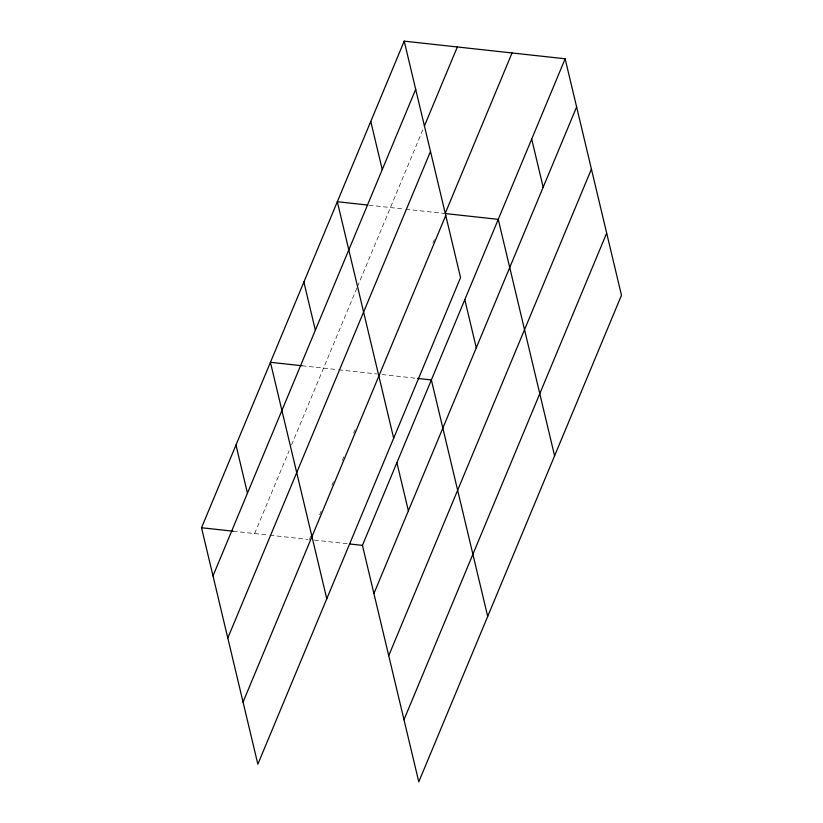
<?xml version="1.0" encoding="UTF-8"?>
<svg xmlns="http://www.w3.org/2000/svg" width="823" height="823" viewBox="0 0 823 823"><rect width="100%" height="100%" fill="white"/><g stroke="black" fill="none" stroke-linecap="round" stroke-linejoin="round"><path stroke-width="0.62" stroke-dasharray="4.12 3.09" d="M254.626 533.561L289.079 450.839M291.548 444.934L356.987 287.834M357.48 286.651L423.392 128.439M309.335 539.559L310.816 536.02M319.674 514.745L321.155 511.196M331.988 485.2L333.459 481.65M342.317 460.386L343.798 456.837M353.643 433.207L355.125 429.657M432.857 243.063L434.328 239.514M368.941 205.194L404.432 209.083M405.708 209.217L443.875 213.404M302.051 365.762L337.543 369.661M338.809 369.794L376.985 373.981M382.047 374.537L416.191 378.271M233.125 531.205L268.617 535.094M269.893 535.238L308.069 539.425M314.396 540.114L347.275 543.715"/><path stroke-width="1.23" d="M404.216 41.15L460.561 277.618L257.856 764.217L201.522 527.749L404.216 41.15L565.144 58.783L621.478 295.251L418.784 781.85L362.439 545.382L565.144 58.783M212.992 575.905L415.697 89.306M424.37 126.073L457.331 46.973M227.796 638.051L430.501 151.453M512.04 52.96L445.15 213.538L498.254 219.36L554.589 455.829M243.052 702.07L445.747 215.482M373.92 593.537L576.614 106.939M388.723 655.684L591.428 169.085M403.98 719.703L606.674 233.115M367.675 205.05L337.327 201.728L393.661 438.196M302.051 365.762L270.438 362.305L326.772 598.774M417.456 378.415L431.365 379.938L487.7 616.406M201.522 527.749L233.125 531.205M349.796 543.993L362.439 545.382M531.699 139.077L543.17 187.233M464.81 299.644L476.28 347.81M370.772 121.434L382.253 169.6M396.902 462.66L408.373 510.816M303.882 282.011L315.353 330.177M235.975 445.027L247.456 493.183"/></g></svg>
